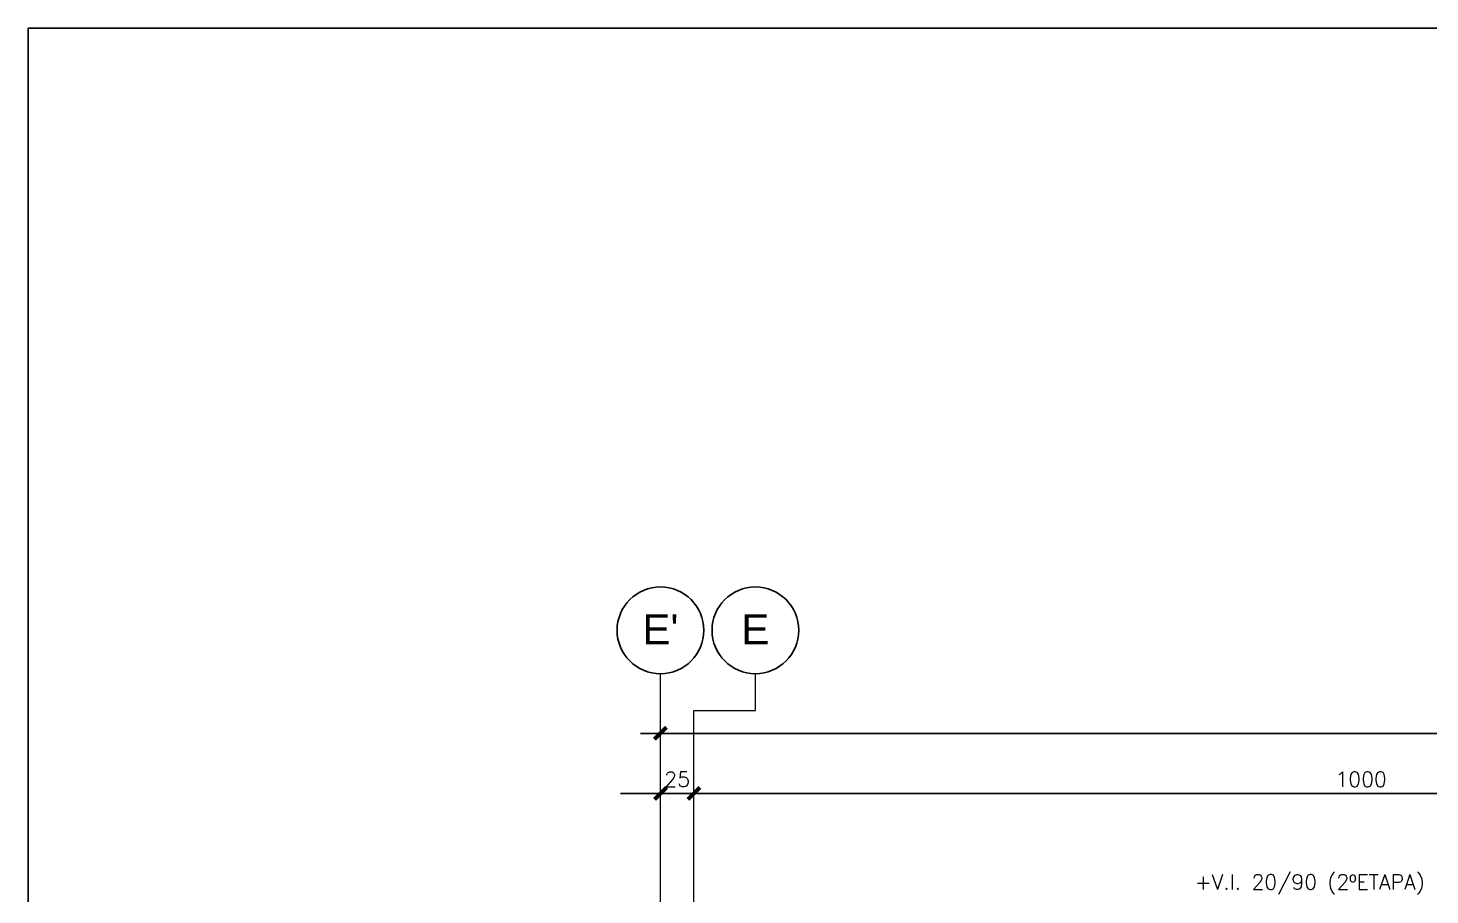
# Model space of a CAD drawing. Extents: x -10459 to 16942, y -13088 to 14608.
# Drawn here: x -58 to 992, y 3473 to 4123 of the extents above; entities that cross this region are included whole.
import ezdxf

# ---------------------------------------------------------------- set-up
doc = ezdxf.new("R2010")
doc.units = 0
doc.header["$LTSCALE"] = 30
doc.header["$MEASUREMENT"] = 0
doc.layers.get('0').update_dxf_attribs({"linetype": 'CONTINUOUS'})
doc.layers.add("EJE1-1'$0$RLA-COTAS1", color=2, linetype='CONTINUOUS')
doc.layers.add('RLA-FORMATO', color=7, linetype='CONTINUOUS')
for name, color, linetype, lineweight in [("EJE1-1'$0$RLA-EJE", 3, 'CONTINUOUS', 25), ("EJE1-1'$0$RLA-EJES", 1, 'CONTINUOUS', 9), ("EJE1-1'$0$RLA-TEXTOS-1", 9, 'CONTINUOUS', 9)]:
    doc.layers.add(name, color=color, linetype=linetype, lineweight=lineweight)
doc.styles.add("EJE1-1'$0$Arial_1", font='arial.ttf', dxfattribs={"height": 22.5})
doc.styles.add("EJE1-1'$0$RomanS", font='romans.shx', dxfattribs={"height": 11.25})
doc.dimstyles.new("EJE1-1'$0$ING-50", dxfattribs={"dimscale": 50, "dimtxt": 0.27, "dimasz": 0.3, "dimexe": 0, "dimexo": 0, "dimgap": 0.1, "dimtad": 1, "dimdec": 1, "dimzin": 12, "dimdsep": 46, "dimtxsty": "EJE1-1'$0$RomanS", "dimblk": "EJE1-1'$0$TICK1", "dimblk1": "EJE1-1'$0$TICK1", "dimblk2": "EJE1-1'$0$TICK1", "dimcen": 0.09, "dimclrd": 2, "dimclre": 1, "dimclrt": 3, "dimadec": 0, "dimazin": 0, "dimtfac": 1, "dimtdec": 0, "dimtix": 1, "dimtmove": 2, "dimatfit": 3, "dimldrblk": "EJE1-1'$0$TICK1", "dimfxl": 0, "dimfxlon": 1, "dimtolj": 1, "dimtzin": 0, "dimarcsym": 0})

# ---------------------------------------------------------------- blocks, each defined once
blk = doc.blocks.new("EJE1-1'$0$Grid - RLE-EJE-192293-EJE 1-1_")
at = {"layer": "EJE1-1'$0$RLA-EJE"}
blk.add_circle((-2348.4, 1495.5), 32.5, dxfattribs=at)
blk = doc.blocks.new("EJE1-1'$0$TICK1")
at = {"color": 2}
for points in [[(0, 0), (-1, 0)], [(0, 0), (1, 0)]]:
    blk.add_lwpolyline(points, dxfattribs=at)
at = {"color": 2, "const_width": 0.2}
blk.add_lwpolyline([(-0.3, -0.3), (0.3, 0.3)], dxfattribs=at)
blk = doc.blocks.new("EJE1-1'$0$DIMBLOCK1-EJE 1-1_")
at = {"layer": "EJE1-1'$0$RLA-COTAS1", "color": 2, "lineweight": -2, "transparency": 16777216}
blk.add_line((2590.5, 1418.3), (-2404.5, 1418.3), dxfattribs=at)
at = {"layer": "EJE1-1'$0$RLA-COTAS1", "color": 2, "lineweight": -2, "transparency": 16777216, "xscale": 15, "yscale": 15, "zscale": 15, "rotation": 180}
blk.add_blockref("EJE1-1'$0$TICK1", (-2419.5, 1418.3), dxfattribs=at)
at = {"layer": "EJE1-1'$0$RLA-COTAS1", "color": 2, "lineweight": -2, "transparency": 16777216, "xscale": 15, "yscale": 15, "zscale": 15}
blk.add_blockref("EJE1-1'$0$TICK1", (2605.5, 1418.3), dxfattribs=at)
at = {"layer": "EJE1-1'$0$RLA-COTAS1", "color": 3, "transparency": 16777216, "insert": (93, 1428.9), "char_height": 11.25, "attachment_point": 5, "style": "EJE1-1'$0$RomanS"}
blk.add_mtext('\\A1;5025', dxfattribs=at)
blk = doc.blocks.new("EJE1-1'$0$DIMBLOCK8-EJE 1-1_")
at = {"layer": "EJE1-1'$0$RLA-COTAS1", "color": 2, "lineweight": -2, "transparency": 16777216}
blk.add_line((-1409.5, 1373.3), (-2379.5, 1373.3), dxfattribs=at)
at = {"layer": "EJE1-1'$0$RLA-COTAS1", "color": 2, "lineweight": -2, "transparency": 16777216, "xscale": 15, "yscale": 15, "zscale": 15, "rotation": 180}
blk.add_blockref("EJE1-1'$0$TICK1", (-2394.5, 1373.3), dxfattribs=at)
at = {"layer": "EJE1-1'$0$RLA-COTAS1", "color": 2, "lineweight": -2, "transparency": 16777216, "xscale": 15, "yscale": 15, "zscale": 15}
blk.add_blockref("EJE1-1'$0$TICK1", (-1394.5, 1373.3), dxfattribs=at)
at = {"layer": "EJE1-1'$0$RLA-COTAS1", "color": 3, "transparency": 16777216, "insert": (-1894.5, 1383.9), "char_height": 11.25, "attachment_point": 5, "style": "EJE1-1'$0$RomanS"}
blk.add_mtext('\\A1;1000', dxfattribs=at)
blk = doc.blocks.new("EJE1-1'$0$DIMBLOCK9-EJE 1-1_")
at = {"layer": "EJE1-1'$0$RLA-COTAS1", "color": 2, "lineweight": -2, "transparency": 16777216}
for p, q in [((-2434.5, 1373.3), (-2449.5, 1373.3)), ((-2394.5, 1373.3), (-2419.5, 1373.3)), ((-2379.5, 1373.3), (-2364.5, 1373.3))]:
    blk.add_line(p, q, dxfattribs=at)
at = {"layer": "EJE1-1'$0$RLA-COTAS1", "color": 2, "lineweight": -2, "transparency": 16777216, "xscale": 15, "yscale": 15, "zscale": 15}
blk.add_blockref("EJE1-1'$0$TICK1", (-2419.5, 1373.3), dxfattribs=at)
at = {"layer": "EJE1-1'$0$RLA-COTAS1", "color": 2, "lineweight": -2, "transparency": 16777216, "xscale": 15, "yscale": 15, "zscale": 15, "rotation": 180}
blk.add_blockref("EJE1-1'$0$TICK1", (-2394.5, 1373.3), dxfattribs=at)
at = {"layer": "EJE1-1'$0$RLA-COTAS1", "color": 3, "transparency": 16777216, "insert": (-2407, 1383.9), "char_height": 11.25, "attachment_point": 5, "style": "EJE1-1'$0$RomanS"}
blk.add_mtext('\\A1;25', dxfattribs=at)
blk = doc.blocks.new("EJE1-1'")
at = {"layer": "EJE1-1'$0$RLA-EJES"}
for p, q in [((-2419.52, -973.112), (-2419.52, 1463)), ((-2348.396, 1435.349), (-2348.396, 1463)), ((-2394.519, -973.112), (-2394.519, 1435.349)), ((-2394.519, 1435.349), (-2348.396, 1435.349))]:
    blk.add_line(p, q, dxfattribs=at)
at = {"layer": "EJE1-1'$0$RLA-EJE"}
for p in [(-71.123, 0), (0, 0)]:
    blk.add_blockref("EJE1-1'$0$Grid - RLE-EJE-192293-EJE 1-1_", p, dxfattribs=at)
at = {"layer": "EJE1-1'$0$RLA-EJE", "color": 5, "char_height": 22.5, "attachment_point": 2, "line_spacing_factor": 0.941778, "style": "EJE1-1'$0$Arial_1"}
for s, insert, width in [("E'", (-2419.526, 1507.453), 32.22919), ('E', (-2348.402, 1507.453), 25.06715)]:
    blk.add_mtext(s, dxfattribs=dict(at, insert=insert, width=width))
at = {"layer": "EJE1-1'$0$RLA-TEXTOS-1", "insert": (-1933.003, 1304.927), "char_height": 11.25, "width": 208.8964, "attachment_point": 5, "line_spacing_factor": 0.941778, "style": "EJE1-1'$0$RomanS"}
blk.add_mtext('+V.I. 20/90 (2ºETAPA)', dxfattribs=at)
at = {"layer": "EJE1-1'$0$RLA-COTAS1"}
for base, p1, p2, picture, middle in [((-2419.52, 1418.314), (2605.481, 1413.314), (-2419.52, 1413.314), "EJE1-1'$0$DIMBLOCK1-EJE 1-1_", (92.98, 1428.939)), ((-2419.52, 1373.314), (-2394.519, 1368.314), (-2419.52, 1368.314), "EJE1-1'$0$DIMBLOCK9-EJE 1-1_", (-2407.02, 1383.939)), ((-2394.519, 1373.314), (-1394.519, 1368.314), (-2394.519, 1368.314), "EJE1-1'$0$DIMBLOCK8-EJE 1-1_", (-1894.519, 1383.939))]:
    dim = blk.add_linear_dim(base=base, p1=p1, p2=p2, dimstyle="EJE1-1'$0$ING-50", override={"dimexe": 0, "dimexo": 0, "dimdec": 1, "dimfxl": 0, "dimfxlon": 1}, dxfattribs=at)
    dim.commit()
    dim.dimension.update_dxf_attribs({"geometry": picture, "text_midpoint": middle})

msp = doc.modelspace()

# ---------------------------------------------------------------- linework, layer by layer
at = {"layer": 'RLA-FORMATO', "color": 6, "linetype": 'Continuous'}
for p in [(-58.1, 68.1), (5686.9, 4123.1)]:
    msp.add_line(p, (-58.1, 4123.1), dxfattribs=at)

# ---------------------------------------------------------------- block references
msp.add_blockref("EJE1-1'", (2835.3, 2176.2))

doc.saveas('drawing.dxf')
